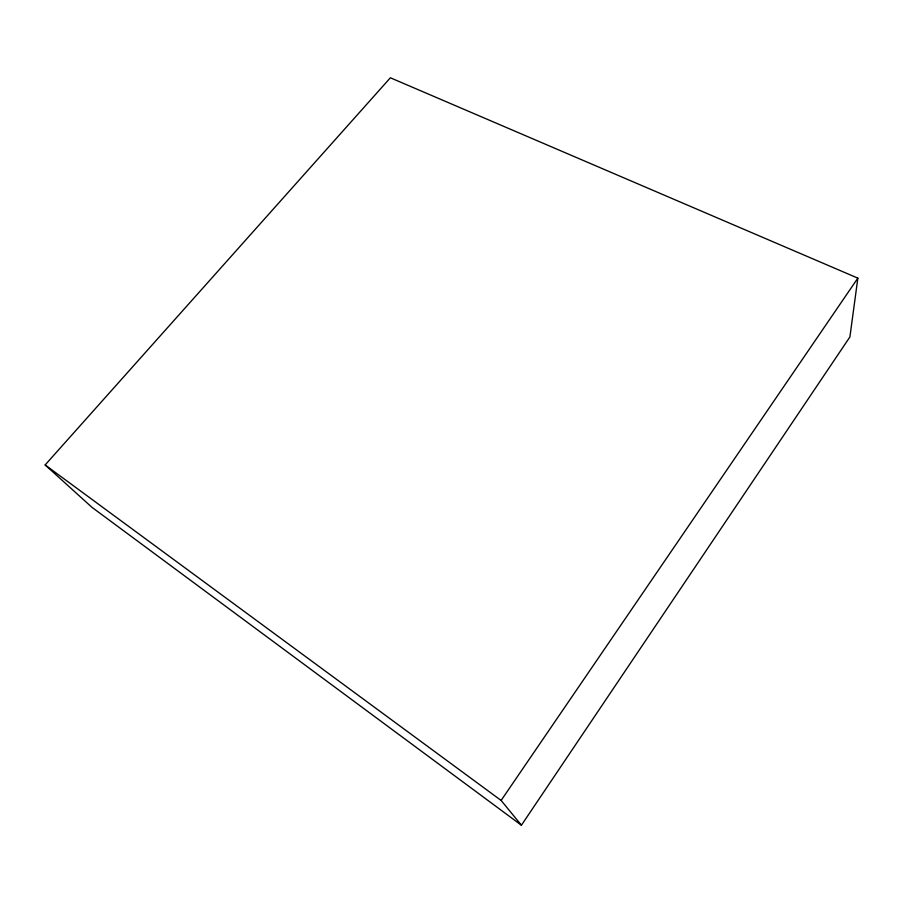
<?xml version="1.0" encoding="UTF-8"?>
<svg xmlns="http://www.w3.org/2000/svg" width="903" height="903" viewBox="0 0 903 903"><rect width="100%" height="100%" fill="white"/><g stroke="black" fill="none" stroke-linecap="round" stroke-linejoin="round"><path stroke-width="1.35" d="M857.85 278.135L849.904 336.954L521.415 825.218L91.892 507.272L45.15 464.943L390.378 77.782L857.85 278.135L501.12 800.442L521.415 825.218M45.15 464.943L501.12 800.442"/></g></svg>
